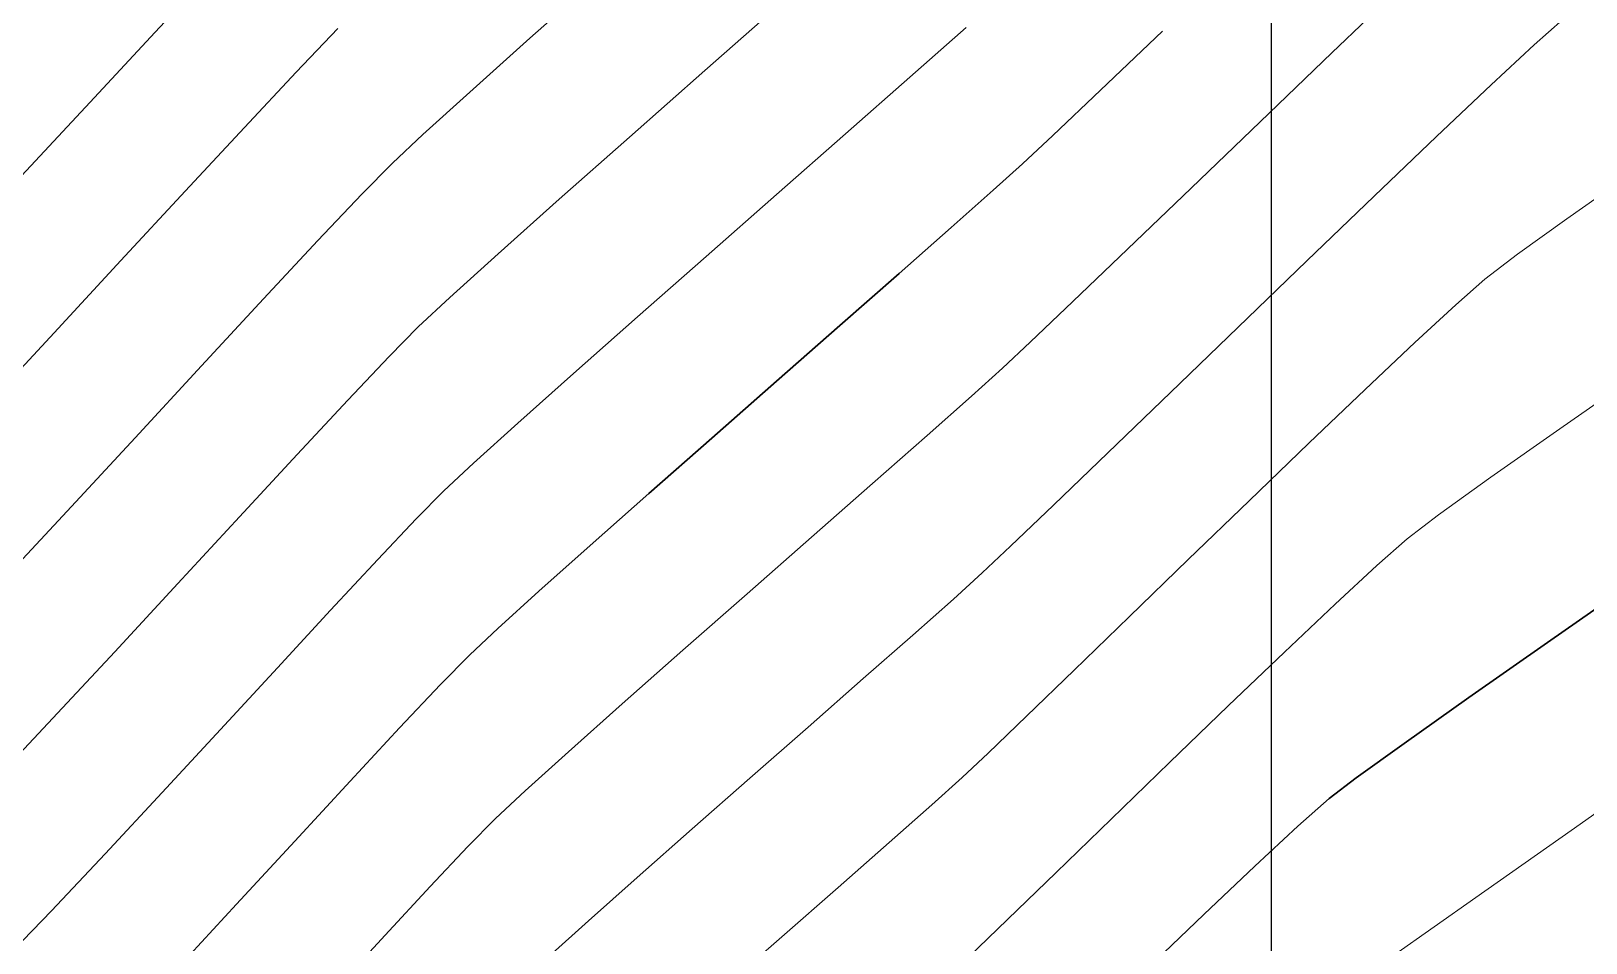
# Model space of a CAD drawing. Header units: millimetres. Extents: x 736950 to 740938, y 8500595 to 8502163.
# Drawn here: x 737878.11 to 737905.55, y 8501268.79 to 8501284.89 of the extents above; entities that cross this region are included whole.
import ezdxf

# ---------------------------------------------------------------- set-up
doc = ezdxf.new("R2010")
doc.units = ezdxf.units.MM
for name, color, linetype, lineweight in [('CONT-MJR', 80, 'Continuous', 30), ('CONT-MNR', 96, 'Continuous', 15), ('pista', 251, 'Continuous', 5)]:
    doc.layers.add(name, color=color, linetype=linetype, lineweight=lineweight)
doc.layers.add('Cuadricula Coordenadas', color=5, linetype='Continuous')

msp = doc.modelspace()

# ---------------------------------------------------------------- hatches: boundary and pattern name
at = {"layer": 'pista'}
h = msp.add_hatch(dxfattribs=at)
h.set_pattern_fill('HONEY', color=256, scale=3, angle=9.94991650582834, style=0)
h.set_pattern_definition([(9.94991650582834, (1479841.21072825, -18.49207214638591), (0.4979252195647159, 0.4170677100899267), [0.375, -0.75]), (129.9499165058283, (1479841.21072825, -18.49207214638591), (-0.6101538418184378, 0.222682034283025), [0.3749999999999999, -0.7499999999999998]), (69.94991650582834, (1479841.21072825, -18.49207214638591), (-0.112228622253722, 0.6397497443729518), [-0.75, 0.375])])
h.paths.add_polyline_path([(737744.7999806425, 8501250.923935566), (737743.4751223363, 8501250.754223157), (737756.465848178, 8501242.026572531), (737763.5739612179, 8501242.006896213), (737770.002546867, 8501243.455222024), (737769.8468594846, 8501244.342704736), (737763.4750639071, 8501242.907173423), (737756.7405500773, 8501242.925815564)])
h.paths.add_polyline_path([(737794.2809870465, 8501256.017245878), (737809.7820272583, 8501263.709828075), (737823.391616501, 8501273.483615467), (737837.0791595323, 8501280.557800073), (737851.5530432165, 8501285.77819753), (737870.8510758049, 8501293.050216693, -0.9976846880626209), (737871.0089264096, 8501292.63424804), (737865.2748787645, 8501289.581801567, 0.7845063948290762), (737866.1540430214, 8501286.121818589), (737883.2588851704, 8501291.348365877), (737897.4188924351, 8501296.516943583), (737903.2981396064, 8501301.44146652, -0.5512150924587264), (737904.1219025984, 8501301.177325813), (737906.855912117, 8501297.98174819, 0.5618964424650519), (737910.2738656431, 8501298.536066804), (737914.22079628, 8501308.558674501), (737925.6412323939, 8501300.72656757, 0.340189525830376), (737928.7023693406, 8501300.894137181), (737936.9171069289, 8501306.117412793, -0.358727273887905), (737938.1716059428, 8501305.962964654), (737943.1732157968, 8501301.051021611, 0.3417074120720416), (737946.0555081918, 8501300.709858142), (737955.8779356404, 8501307.072689936), (737971.8320576148, 8501314.464803053), (737988.5677626224, 8501323.411181662), (738023.1375471824, 8501336.282937778), (738044.4246208373, 8501357.728329657), (738061.4456776979, 8501362.208386911), (738078.9085143938, 8501363.070318012), (738112.0997810266, 8501372.051506756), (738118.6561313582, 8501373.365123207), (738128.3493353954, 8501376.976906104), (738155.2251721952, 8501366.826195797), (738176.6167526407, 8501363.543890122), (738193.8053773039, 8501353.328603027), (738204.7313956148, 8501340.877429372), (738207.705198212, 8501335.751671141), (738214.35685511, 8501331.742925933), (738229.9282901662, 8501313.374534177), (738233.5603594936, 8501308.186787868), (738234.53883727, 8501308.358438132), (738230.6417003467, 8501313.924784988), (738214.9478837823, 8501332.43754055), (738208.3676942562, 8501336.403214611), (738205.4657963786, 8501341.405035153), (738194.387784551, 8501354.029418997), (738176.9261677533, 8501364.406946706), (738155.4549153853, 8501367.70147717), (738128.3514754312, 8501377.93815071), (738118.4090486554, 8501374.233504975), (738111.8936108743, 8501372.928085677), (738078.7671659255, 8501363.964436961), (738061.3074614278, 8501363.102660457), (738043.958527311, 8501358.536303693), (738022.6381405202, 8501337.057350922), (737988.196920163, 8501324.233464561), (737971.4304040315, 8501315.270615296), (737955.4419368334, 8501307.862588815), (737945.5806043665, 8501301.47455489, -0.3391433520832071), (737943.8038299843, 8501301.693147572), (737938.8116631231, 8501306.59581691, 0.3560082385246841), (737936.4342009705, 8501306.876887502), (737928.158540546, 8501301.61487459, -0.3502196171718997), (737926.1502499409, 8501301.468794718), (737914.5128481541, 8501309.44969617, 0.4302069892023044), (737913.4330382891, 8501309.014522241), (737909.4507249827, 8501298.90206584, -0.5704007069138802), (737907.5397775185, 8501298.566836312), (737904.9064502402, 8501301.644734057, 0.4931454261128044), (737902.7202336333, 8501302.131411942), (737896.9620044216, 8501297.308254998), (737882.9728831241, 8501292.20205278), (737866.0373022418, 8501287.027224885, -0.7384715771871906), (737865.6977918843, 8501288.787355538), (737871.5108758068, 8501291.881875956, 0.9119586051647783), (737870.5337161538, 8501293.892406015), (737851.2416702455, 8501286.62264278), (737836.7183275839, 8501281.384406622), (737822.9200107896, 8501274.252970394), (737809.3164408724, 8501264.483505804), (737793.8201376351, 8501256.79327439), (737778.9884914039, 8501246.402265295), (737769.846859484, 8501244.34270474), (737770.0025468671, 8501243.455222024), (737779.3594973255, 8501245.563292695)])
h.paths.add_polyline_path([(738260.5182952256, 8501271.251537092), (738234.538837269, 8501308.358438132), (738233.56035949, 8501308.186787868), (738259.6897886079, 8501270.86568047), (738269.3749442189, 8501234.589470252), (738274.5057655985, 8501215.583008338), (738279.7983711922, 8501189.602392923), (738280.7089290785, 8501189.641305126), (738275.382018582, 8501215.790318219), (738270.2441657205, 8501234.822827347)])

# ---------------------------------------------------------------- linework, layer by layer
at = {"layer": 'CONT-MJR'}
for points, elevation in [([(737880.3015817426, 8501284.869629994), (737881.4230265426, 8501286.07349508)], 3610), ([(737879.0686933085, 8501283.543903656), (737880.3015817426, 8501284.869629994)], 3610), ([(737896.1401231482, 8501283.043979336), (737896.9860330048, 8501283.846077895)], 3605), ([(737889.0115221636, 8501276.72087866), (737890.1250356927, 8501277.702356642)], 3605), ([(737902.3413287908, 8501272.31041941), (737903.487253315, 8501273.11974455)], 3600), ([(737882.7640443762, 8501270.587889504), (737883.7399308663, 8501271.647174794)], 3605), ([(737898.8067697494, 8501269.288211197), (737899.7096538112, 8501270.146421574)], 3600)]:
    msp.add_lwpolyline(points, dxfattribs=dict(at, elevation=elevation))
at = {"layer": 'CONT-MJR', "extrusion": (0.6898256963940587, -0.7239754889458979, 0), "elevation": -5645700.826874814}
msp.add_lwpolyline([(6398623.380619195, 3605.000000000003), (6398624.888454352, 3605.000000000003)], dxfattribs=at)
at = {"layer": 'CONT-MJR', "extrusion": (-0.732024052997821, 0.681278787158857, 0), "elevation": 5251598.915597098}
msp.add_lwpolyline([(-6725843.498455848, 3610), (-6725845.392481314, 3610)], dxfattribs=at)
at = {"layer": 'CONT-MJR', "extrusion": (0.6835124241582853, -0.7299388782776708, 0), "elevation": -5701055.829530643}
msp.add_lwpolyline([(6349350.932299192, 3605), (6349351.662652956, 3605)], dxfattribs=at)
at = {"layer": 'CONT-MJR', "extrusion": (-0.6704175014354039, 0.7419840791884352, 0), "elevation": 5813118.171732958}
msp.add_lwpolyline([(-6246914.698687647, 3605), (-6246915.395167604, 3605)], dxfattribs=at)
at = {"layer": 'CONT-MJR', "extrusion": (0.6642280793746347, -0.7475299716869445, 0), "elevation": -5864832.512386186}
msp.add_lwpolyline([(6198387.968354016, 3605), (6198388.962695842, 3605)], dxfattribs=at)
at = {"layer": 'CONT-MJR', "extrusion": (0.661628881373436, -0.7498314632852745, 0), "elevation": -5886316.073654955}
msp.add_lwpolyline([(6177988.486721911, 3605.00000000001), (6177989.712326282, 3605.00000000001)], dxfattribs=at)
at = {"layer": 'CONT-MJR', "extrusion": (0.6604683737378341, -0.7508538654705726, 0), "elevation": -5895864.132482225}
msp.add_lwpolyline([(6168875.719280045, 3605.000000000003), (6168877.109518931, 3605.000000000003)], dxfattribs=at)
at = {"layer": 'CONT-MJR', "extrusion": (0.6601167633056213, -0.7511630041495059, 0), "elevation": -5898751.657514392}
msp.add_lwpolyline([(6166113.203493894, 3605.00000000001), (6166114.691731306, 3605.00000000001)], dxfattribs=at)
at = {"layer": 'CONT-MJR', "extrusion": (0.6603721400301201, -0.750938503921619, 0), "elevation": -5896654.678252998}
msp.add_lwpolyline([(6168117.055848435, 3605), (6168118.575446432, 3605)], dxfattribs=at)
at = {"layer": 'CONT-MJR', "extrusion": (-0.6628579474173377, 0.7487451779782452, 0), "elevation": 5876174.355817221}
msp.add_lwpolyline([(-6187628.294475161, 3605.000000000013), (-6187629.676888781, 3605.000000000013)], dxfattribs=at)
at = {"layer": 'CONT-MJR', "extrusion": (0.6657124027645893, -0.7462084137862541, 0), "elevation": -5852502.355489998}
msp.add_lwpolyline([(6210021.744973254, 3605.000000000013), (6210022.958857527, 3605.000000000013)], dxfattribs=at)
at = {"layer": 'CONT-MJR', "extrusion": (-0.573189041809879, 0.8194231643961948, 0), "elevation": 6543181.930056343}
msp.add_lwpolyline([(-5477493.500490036, 3600.000000000011), (-5477495.418305776, 3600.000000000011)], dxfattribs=at)
at = {"layer": 'CONT-MJR', "extrusion": (-0.6709903036658447, 0.7414661235595446, 0), "elevation": 5808292.347324689}
msp.add_lwpolyline([(-6251390.378533227, 3605.00000000001), (-6251391.357295278, 3605.00000000001)], dxfattribs=at)
at = {"layer": 'CONT-MJR', "extrusion": (0.6826783659599405, -0.7307189943133171, 0), "elevation": -5708303.591672967}
msp.add_lwpolyline([(6342822.965535293, 3605), (6342823.642676948, 3605)], dxfattribs=at)
at = {"layer": 'CONT-MJR', "extrusion": (0.5740031440816661, -0.8188530946295325, 0), "elevation": -6537734.880681457}
msp.add_lwpolyline([(5483992.053505626, 3600), (5483993.749781938, 3600)], dxfattribs=at)
at = {"layer": 'CONT-MJR', "extrusion": (0.7126053681655934, -0.70156509980299, 0), "elevation": -5438375.638383096}
msp.add_lwpolyline([(6575727.624520582, 3605.000000000013), (6575728.361380952, 3605.000000000013)], dxfattribs=at)
at = {"layer": 'CONT-MJR', "extrusion": (0.7274897098694135, -0.6861185918149402, 0), "elevation": -5296077.71420062}
msp.add_lwpolyline([(6690864.680755442, 3605), (6690865.730321394, 3605)], dxfattribs=at)
at = {"layer": 'CONT-MJR', "extrusion": (0.7332792745479562, -0.679927573730043, 0), "elevation": -5239174.151166325}
msp.add_lwpolyline([(6735513.80716148, 3605), (6735515.091274289, 3605)], dxfattribs=at)
at = {"layer": 'CONT-MJR', "extrusion": (0.5841816533744446, -0.8116229394618539, 0), "elevation": -6468758.611961942}
msp.add_lwpolyline([(5565184.743628465, 3600), (5565185.781392254, 3600)], dxfattribs=at)
at = {"layer": 'CONT-MJR', "extrusion": (0.6062479524713384, -0.795275688126017, 0), "elevation": -6313503.431557317}
msp.add_lwpolyline([(5740713.085383087, 3600.000000000003), (5740713.686490641, 3600.000000000003)], dxfattribs=at)
at = {"layer": 'CONT-MJR', "extrusion": (0.6621346891174282, -0.7493848500385946, 0), "elevation": -5882134.084935252}
msp.add_lwpolyline([(6181957.764182882, 3600.000000000013), (6181958.501625321, 3600.000000000013)], dxfattribs=at)
at = {"layer": 'CONT-MJR', "extrusion": (-0.6807185724830451, 0.7325450327977423, 0), "elevation": 5725261.181241669}
msp.add_lwpolyline([(-6327517.24537462, 3600), (-6327518.281116643, 3600)], dxfattribs=at)
at = {"layer": 'CONT-MJR', "extrusion": (0.7355252413897714, -0.677497320495453, 0), "elevation": -5216856.645960851}
msp.add_lwpolyline([(6752811.178706639, 3605), (6752812.696757035, 3605)], dxfattribs=at)
at = {"layer": 'CONT-MJR', "extrusion": (-0.733794613233879, 0.6793713753087791, 0), "elevation": 5234065.489840266}
msp.add_lwpolyline([(-6739479.955829706, 3605), (-6739481.473216943, 3605)], dxfattribs=at)
at = {"layer": 'CONT-MJR', "extrusion": (0.6933222526012235, -0.7206276806007146, 0), "elevation": -5614648.306424369}
msp.add_lwpolyline([(6425868.111513657, 3600.00000000001), (6425869.478512713, 3600.00000000001)], dxfattribs=at)
at = {"layer": 'CONT-MNR', "extrusion": (-0.6643798338815884, 0.7473951005535648, 0), "elevation": 5863581.391630289}
msp.add_lwpolyline([(-6199575.220441489, 3608.000000000013), (-6199576.864354668, 3608.000000000013)], dxfattribs=at)
at = {"layer": 'CONT-MNR'}
for points, elevation in [([(737901.0692808214, 8501284.500765523), (737902.3243659312, 8501285.70577921)], 3604), ([(737882.7895090729, 8501284.162170298), (737883.5231385225, 8501284.93368393)], 3609), ([(737885.0250780713, 8501283.058525307), (737885.8545459731, 8501283.810328463)], 3608), ([(737883.170744679, 8501281.188473815), (737883.9471025106, 8501282.008478083)], 3608), ([(737886.3524061968, 8501280.954962542), (737887.4302842966, 8501281.916815804)], 3607), ([(737900.6236238453, 8501280.828944169), (737901.8129058601, 8501281.972107852)], 3603), ([(737899.4061321097, 8501279.654811868), (737900.6236238453, 8501280.828944169)], 3603), ([(737903.7699797521, 8501280.507711055), (737904.3414585693, 8501280.947230753)], 3602), ([(737881.1177771332, 8501278.97711578), (737882.2103163019, 8501280.157669643)], 3608), ([(737895.7420827425, 8501279.392632157), (737896.4975120818, 8501280.111872507)], 3604), ([(737902.5330492064, 8501279.38741173), (737903.2541378719, 8501280.053461412)], 3602), ([(737898.217604249, 8501278.506880363), (737899.4061321097, 8501279.654811868)], 3603), ([(737901.6535880258, 8501278.55711641), (737902.5330492064, 8501279.38741173)], 3602), ([(737879.9450869276, 8501277.707862442), (737881.1177771332, 8501278.97711578)], 3608), ([(737893.9222001727, 8501277.744514376), (737894.7057945435, 8501278.439776791)], 3604), ([(737903.8722371215, 8501277.008899778), (737905.0906092178, 8501277.86464471)], 3601), ([(737878.7442054395, 8501276.410959842), (737879.9450869276, 8501277.707862442)], 3608), ([(737892.9610556224, 8501276.897604086), (737893.9222001727, 8501277.744514376)], 3604), ([(737896.1561345378, 8501276.518297365), (737897.1152138595, 8501277.44231906)], 3603), ([(737902.9489904557, 8501276.346481996), (737903.8722371215, 8501277.008899778)], 3601), ([(737895.3975398791, 8501275.791984692), (737896.1561345378, 8501276.518297365)], 3603), ([(737897.4895035543, 8501274.544566758), (737898.5337120944, 8501275.556300625)], 3602), ([(737900.2312507693, 8501273.924109695), (737901.1231095996, 8501274.768801631)], 3601), ([(737882.4573418767, 8501273.647232397), (737883.396497577, 8501274.664144604)], 3606), ([(737878.49148616, 8501272.753770743), (737879.5844015479, 8501273.927768758)], 3607), ([(737888.5416201467, 8501273.00807162), (737889.6126431553, 8501273.954279687)], 3604), ([(737895.6759572506, 8501272.789232517), (737896.5212938498, 8501273.606359255)], 3602), ([(737886.8274392043, 8501271.472381825), (737887.5932080878, 8501272.163862541)], 3604), ([(737894.5414004492, 8501271.708438938), (737895.0003680272, 8501272.140740944)], 3602), ([(737905.2894984956, 8501270.77481967), (737907.1280718755, 8501272.069941299)], 3599), ([(737889.7745992722, 8501270.800138293), (737890.7972317637, 8501271.699480135)], 3603), ([(737894.0044479822, 8501271.224085424), (737894.5414004492, 8501271.708438938)], 3602), ([(737879.4154872478, 8501270.359812822), (737880.4244303362, 8501271.444516307)], 3606), ([(737888.8069063392, 8501269.945480041), (737889.7745992722, 8501270.800138293)], 3603), ([(737878.4680944484, 8501269.353612639), (737879.4154872478, 8501270.359812822)], 3606), ([(737887.9466639399, 8501269.179673748), (737888.8069063392, 8501269.945480041)], 3603), ([(737902.1392587095, 8501268.555584554), (737903.6062194806, 8501269.590000153)], 3599), ([(737887.2463830493, 8501268.546887776), (737887.9466639399, 8501269.179673748)], 3603)]:
    msp.add_lwpolyline(points, dxfattribs=dict(at, elevation=elevation))
at = {"layer": 'CONT-MNR', "extrusion": (0.660897047630556, -0.7504765768717998, 0), "elevation": -5892345.334888759}
msp.add_lwpolyline([(6172242.786268865, 3607.000000000004), (6172244.60217644, 3607.000000000004)], dxfattribs=at)
at = {"layer": 'CONT-MNR', "extrusion": (-0.6617282597208239, 0.7497437630863294, 0), "elevation": 5885499.651353576}
msp.add_lwpolyline([(-6178771.053724254, 3606.000000000013), (-6178772.381835845, 3606.000000000013)], dxfattribs=at)
at = {"layer": 'CONT-MNR', "extrusion": (0.663507608740891, -0.7481695350272856, 0), "elevation": -5870796.836301371}
msp.add_lwpolyline([(6192744.81664982, 3603), (6192745.491239132, 3603)], dxfattribs=at)
at = {"layer": 'CONT-MNR', "extrusion": (0.6669205034113806, -0.745128876188214, 0), "elevation": -5842440.846173172}
msp.add_lwpolyline([(6219500.535980304, 3608), (6219501.958288327, 3608)], dxfattribs=at)
at = {"layer": 'CONT-MNR', "extrusion": (-0.6804670732196271, 0.7327786584391734, 0), "elevation": 5727440.145977063}
msp.add_lwpolyline([(-6325564.01300368, 3603.00000000001), (-6325565.052350648, 3603.00000000001)], dxfattribs=at)
at = {"layer": 'CONT-MNR', "extrusion": (0.6929012855557258, -0.7210324600704343, 0), "elevation": -5618409.477827992}
msp.add_lwpolyline([(6422599.827880166, 3604), (6422601.582727551, 3604)], dxfattribs=at)
at = {"layer": 'CONT-MNR', "extrusion": (-0.7301585064202063, 0.6832778025826783, 0), "elevation": 5269967.365957526}
msp.add_lwpolyline([(-6711462.542031699, 3609.000000000003), (-6711463.877483352, 3609.000000000003)], dxfattribs=at)
at = {"layer": 'CONT-MNR', "extrusion": (0.6617262986587837, -0.74974549392667, 0), "elevation": -5885518.294961523}
msp.add_lwpolyline([(6178751.247458484, 3607.000000000013), (6178753.026129682, 3607.000000000013)], dxfattribs=at)
at = {"layer": 'CONT-MNR', "extrusion": (-0.6606264576028535, 0.7507147817347846, 0), "elevation": 5894567.56947658}
msp.add_lwpolyline([(-6170119.317508878, 3606.000000000003), (-6170120.829392132, 3606.000000000003)], dxfattribs=at)
at = {"layer": 'CONT-MNR', "extrusion": (0.6873357603073595, -0.7263398327248094, 0), "elevation": -5667633.42951954}
msp.add_lwpolyline([(6379204.114201837, 3603.000000000003), (6379205.437744537, 3603.000000000003)], dxfattribs=at)
at = {"layer": 'CONT-MNR', "extrusion": (-0.6928984880318763, 0.7210351484380909, 0), "elevation": 5618434.396695316}
msp.add_lwpolyline([(-6422576.33645474, 3604.000000000003), (-6422578.029083395, 3604.000000000003)], dxfattribs=at)
at = {"layer": 'CONT-MNR', "extrusion": (-0.7326767873529332, 0.6805767592815559, 0), "elevation": 5245146.838092611}
msp.add_lwpolyline([(-6730876.572630514, 3609.00000000001), (-6730878.11048448, 3609.00000000001)], dxfattribs=at)
at = {"layer": 'CONT-MNR', "extrusion": (-0.6823823766748314, 0.7309954117527746, 0), "elevation": 5710879.172668052}
msp.add_lwpolyline([(-6340515.570493896, 3608), (-6340516.30599513, 3608)], dxfattribs=at)
at = {"layer": 'CONT-MNR', "extrusion": (0.6632188715180496, -0.7484254996072254, 0), "elevation": -5873195.29707424}
msp.add_lwpolyline([(6190464.367991795, 3607.000000000003), (6190466.022903406, 3607.000000000003)], dxfattribs=at)
at = {"layer": 'CONT-MNR', "extrusion": (0.6602968849332892, -0.7510046762486868, 0), "elevation": -5897275.233996752}
msp.add_lwpolyline([(6167529.81660217, 3606.000000000013), (6167531.437934466, 3606.000000000013)], dxfattribs=at)
at = {"layer": 'CONT-MNR', "extrusion": (0.6909225108902608, -0.7229288235677821, 0), "elevation": -5635988.801550532}
msp.add_lwpolyline([(6407177.575467432, 3603), (6407179.102448598, 3603)], dxfattribs=at)
at = {"layer": 'CONT-MNR', "extrusion": (0.7121727471652564, -0.7020042579607989, 0), "elevation": -5442435.33038001}
msp.add_lwpolyline([(6572379.035151286, 3608.000000000003), (6572379.804843957, 3608.000000000003)], dxfattribs=at)
at = {"layer": 'CONT-MNR', "extrusion": (-0.5727220183311005, 0.819749650636553, 0), "elevation": 6546308.036086794}
msp.add_lwpolyline([(-5473768.683117085, 3602), (-5473770.031898396, 3602)], dxfattribs=at)
at = {"layer": 'CONT-MNR', "extrusion": (0.7336351492256981, -0.6795435731581808, 0), "elevation": -5235656.274582479}
msp.add_lwpolyline([(6738259.837194875, 3609), (6738261.508992077, 3609)], dxfattribs=at)
at = {"layer": 'CONT-MNR', "extrusion": (-0.6605428617899747, 0.7507883375081893, 0), "elevation": 5895254.573181165}
msp.add_lwpolyline([(-6169459.644303129, 3606.000000000011), (-6169461.300759953, 3606.000000000011)], dxfattribs=at)
at = {"layer": 'CONT-MNR', "extrusion": (-0.6925224841542768, 0.7213962911886849, 0), "elevation": 5621782.025829512}
msp.add_lwpolyline([(-6419644.754883518, 3604.000000000011), (-6419646.308140184, 3604.000000000011)], dxfattribs=at)
at = {"layer": 'CONT-MNR', "extrusion": (0.5829046818872702, -0.8125405416555536, 0), "elevation": -6477507.530207773}
msp.add_lwpolyline([(5555013.659478583, 3602), (5555014.734067712, 3602)], dxfattribs=at)
at = {"layer": 'CONT-MNR', "extrusion": (-0.7316411269151708, 0.6816900038920177, 0), "elevation": 5255372.731882482}
msp.add_lwpolyline([(-6722893.121601375, 3608.00000000001), (-6722894.530494525, 3608.00000000001)], dxfattribs=at)
at = {"layer": 'CONT-MNR', "extrusion": (-0.7335130865445446, 0.6796753282765938, 0), "elevation": 5236866.429419271}
msp.add_lwpolyline([(-6737317.630220984, 3609.000000000013), (-6737319.367489564, 3609.000000000013)], dxfattribs=at)
at = {"layer": 'CONT-MNR', "extrusion": (-0.6706676120836942, 0.7417580158663306, 0), "elevation": 5811016.815517831}
msp.add_lwpolyline([(-6248865.766530718, 3607.000000000003), (-6248866.914412981, 3607.000000000003)], dxfattribs=at)
at = {"layer": 'CONT-MNR', "extrusion": (0.6613603056448552, -0.7500683609627484, 0), "elevation": -5888530.66665543}
msp.add_lwpolyline([(6175876.083373408, 3606), (6175877.700631455, 3606)], dxfattribs=at)
at = {"layer": 'CONT-MNR', "extrusion": (0.6915906283644603, -0.7222896944844576, 0), "elevation": -5630064.712348873}
msp.add_lwpolyline([(6412380.690221352, 3604), (6412382.026954336, 3604)], dxfattribs=at)
at = {"layer": 'CONT-MNR', "extrusion": (0.6608810429732467, -0.7504906708538046, 0), "elevation": -5892465.098230334}
msp.add_lwpolyline([(6172124.336562376, 3602), (6172125.02390187, 3602)], dxfattribs=at)
at = {"layer": 'CONT-MNR', "extrusion": (0.6819975962352927, -0.7313544138988175, 0), "elevation": -5714212.649226069}
msp.add_lwpolyline([(6337507.7045063, 3607.00000000001), (6337508.469246831, 3607.00000000001)], dxfattribs=at)
at = {"layer": 'CONT-MNR', "extrusion": (0.6629131081453579, -0.7486963410148745, 0), "elevation": -5875720.945543792}
msp.add_lwpolyline([(6188062.990059069, 3606.00000000001), (6188064.493799586, 3606.00000000001)], dxfattribs=at)
at = {"layer": 'CONT-MNR', "extrusion": (-0.7324180136845138, 0.6808552366182048, 0), "elevation": 5247705.190820128}
msp.add_lwpolyline([(-6728877.004443785, 3609.000000000013), (-6728878.738713055, 3609.000000000013)], dxfattribs=at)
at = {"layer": 'CONT-MNR', "extrusion": (0.7119648203102915, -0.7022151341579974, 0), "elevation": -5444379.119566274}
msp.add_lwpolyline([(6570765.289119236, 3607.000000000003), (6570766.021377007, 3607.000000000003)], dxfattribs=at)
at = {"layer": 'CONT-MNR', "extrusion": (0.7261924670684058, -0.6874914550546082, 0), "elevation": -5308710.654525694}
msp.add_lwpolyline([(6680853.052500891, 3607.000000000003), (6680854.112221638, 3607.000000000003)], dxfattribs=at)
at = {"layer": 'CONT-MNR', "extrusion": (0.6842072727647059, -0.7292876030043863, 0), "elevation": -5695004.03744817}
msp.add_lwpolyline([(6354774.732986979, 3604), (6354775.405254312, 3604)], dxfattribs=at)
at = {"layer": 'CONT-MNR', "extrusion": (0.6700714055351674, -0.7422966465531993, 0), "elevation": -5816028.334612619}
msp.add_lwpolyline([(6244200.358607701, 3604), (6244201.094178806, 3604)], dxfattribs=at)
at = {"layer": 'CONT-MNR', "extrusion": (0.5717463722485299, -0.8204304271665244, 0), "elevation": -6552812.471332239}
msp.add_lwpolyline([(5465974.567284215, 3601.000000000013), (5465976.321085621, 3601.000000000013)], dxfattribs=at)
at = {"layer": 'CONT-MNR', "extrusion": (0.6656491336818163, -0.7462648530037091, 0), "elevation": -5853031.308411207}
msp.add_lwpolyline([(6209527.225093296, 3606.00000000001), (6209528.541008489, 3606.00000000001)], dxfattribs=at)
at = {"layer": 'CONT-MNR', "extrusion": (0.7318638315938303, -0.6814509021234014, 0), "elevation": -5253173.425098838}
msp.add_lwpolyline([(6724608.36108734, 3607), (6724609.675544035, 3607)], dxfattribs=at)
at = {"layer": 'CONT-MNR', "extrusion": (0.6946567762325643, -0.7193413398618081, 0), "elevation": -5602735.074648992}
msp.add_lwpolyline([(6436269.881478085, 3603.00000000001), (6436271.413977788, 3603.00000000001)], dxfattribs=at)
at = {"layer": 'CONT-MNR', "extrusion": (0.690884380343686, -0.7229652640321809, 0), "elevation": -5636324.369963039}
msp.add_lwpolyline([(6406876.461191022, 3602), (6406877.831878485, 3602)], dxfattribs=at)
at = {"layer": 'CONT-MNR', "extrusion": (0.6707617069932384, -0.7416729282045537, 0), "elevation": -5810221.579430728}
msp.add_lwpolyline([(6249601.257883641, 3606), (6249602.311694241, 3606)], dxfattribs=at)
at = {"layer": 'CONT-MNR', "extrusion": (0.6935126584958679, -0.7204444409571038, 0), "elevation": -5612954.745005721}
msp.add_lwpolyline([(6427358.60119826, 3602.000000000003), (6427360.06638189, 3602.000000000003)], dxfattribs=at)
at = {"layer": 'CONT-MNR', "extrusion": (-0.7342657315240826, 0.6788621623786408, 0), "elevation": 5229393.509731173}
msp.add_lwpolyline([(-6743115.895886292, 3607.00000000001), (-6743117.392167521, 3607.00000000001)], dxfattribs=at)
at = {"layer": 'CONT-MNR', "extrusion": (0.68234973587896, -0.731025880489818, 0), "elevation": -5711157.431446096}
msp.add_lwpolyline([(6340257.28021108, 3606.000000000003), (6340257.997736474, 3606.000000000003)], dxfattribs=at)
at = {"layer": 'CONT-MNR', "extrusion": (-0.7117423227424208, 0.7024406494624467, 0), "elevation": 5446458.110339941}
msp.add_lwpolyline([(-6569038.477315931, 3606.000000000003), (-6569039.171625017, 3606.000000000003)], dxfattribs=at)
at = {"layer": 'CONT-MNR', "extrusion": (0.6600805226220374, -0.7511948506579489, 0), "elevation": -5899046.658124862}
msp.add_lwpolyline([(6165827.254277846, 3604.000000000013), (6165828.690206893, 3604.000000000013)], dxfattribs=at)
at = {"layer": 'CONT-MNR', "extrusion": (-0.7316775014858562, 0.6816509618708207, 0), "elevation": 5255013.966700744}
msp.add_lwpolyline([(-6723166.712687476, 3608.00000000001), (-6723168.439543421, 3608.00000000001)], dxfattribs=at)
at = {"layer": 'CONT-MNR', "extrusion": (0.6950742054609872, -0.7189380007363483, 0), "elevation": -5598995.815124799}
msp.add_lwpolyline([(6439520.649273829, 3602), (6439522.142216342, 3602)], dxfattribs=at)
at = {"layer": 'CONT-MNR', "extrusion": (0.7348588246597585, -0.6782201027835127, 0), "elevation": -5223497.551081179}
msp.add_lwpolyline([(6747682.575284164, 3607.000000000013), (6747684.180429744, 3607.000000000013)], dxfattribs=at)
at = {"layer": 'CONT-MNR', "extrusion": (-0.7262187902338129, 0.6874636490108677, 0), "elevation": 5308452.524824791}
msp.add_lwpolyline([(-6681054.63434816, 3606.00000000001), (-6681055.62436253, 3606.00000000001)], dxfattribs=at)
at = {"layer": 'CONT-MNR', "extrusion": (-0.606984958307847, 0.7947133196241406, 0), "elevation": 6308181.55562669}
msp.add_lwpolyline([(-5746567.474413304, 3601.00000000001), (-5746568.170885514, 3601.00000000001)], dxfattribs=at)
at = {"layer": 'CONT-MNR', "extrusion": (0.659959610178398, -0.7513010800825306, 0), "elevation": -5900038.964087852}
msp.add_lwpolyline([(6164876.217817865, 3604), (6164877.730058774, 3604)], dxfattribs=at)
at = {"layer": 'CONT-MNR', "extrusion": (0.6614512603984012, -0.7499881533180153, 0), "elevation": -5887769.761337078}
msp.add_lwpolyline([(6176597.01870439, 3601.000000000013), (6176597.72967436, 3601.000000000013)], dxfattribs=at)
at = {"layer": 'CONT-MNR', "extrusion": (-0.685337480805882, 0.7282256088621489, 0), "elevation": 5685139.366874868}
msp.add_lwpolyline([(-6363596.572178603, 3603), (-6363597.260064879, 3603)], dxfattribs=at)
at = {"layer": 'CONT-MNR', "extrusion": (0.7321119054713439, -0.6811843787603458, 0), "elevation": -5250722.281340906}
msp.add_lwpolyline([(6726519.036342943, 3606.000000000013), (6726520.25639512, 3606.000000000013)], dxfattribs=at)
at = {"layer": 'CONT-MNR', "extrusion": (-0.6701989565510488, 0.7421814863211595, 0), "elevation": 5814952.763283531}
msp.add_lwpolyline([(-6245197.093583084, 3603), (-6245197.780296065, 3603)], dxfattribs=at)
at = {"layer": 'CONT-MNR', "extrusion": (0.6795401227515097, -0.7336383452157224, 0), "elevation": -5735427.733831431}
msp.add_lwpolyline([(6318309.858826729, 3601.00000000001), (6318310.866361385, 3601.00000000001)], dxfattribs=at)
at = {"layer": 'CONT-MNR', "extrusion": (-0.734086659694905, 0.6790557974555381, 0), "elevation": 5231171.787038596}
msp.add_lwpolyline([(-6741733.190399112, 3607.000000000011), (-6741734.831438866, 3607.000000000011)], dxfattribs=at)
at = {"layer": 'CONT-MNR', "extrusion": (0.6605936154221109, -0.7507436814676126, 0), "elevation": -5894832.538602298}
msp.add_lwpolyline([(6169853.261463877, 3604), (6169854.771435602, 3604)], dxfattribs=at)
at = {"layer": 'CONT-MNR', "extrusion": (0.6636699914738395, -0.7480254958336071, 0), "elevation": -5869451.98111813}
msp.add_lwpolyline([(6194003.869825663, 3603), (6194004.828724766, 3603)], dxfattribs=at)
at = {"layer": 'CONT-MNR', "extrusion": (-0.6958925329238766, 0.7181459340696649, 0), "elevation": 5591658.395581766}
msp.add_lwpolyline([(-6445890.209539575, 3602.00000000001), (-6445891.557747033, 3602.00000000001)], dxfattribs=at)
at = {"layer": 'CONT-MNR', "extrusion": (-0.6609591042224255, 0.7504219230176374, 0), "elevation": 5891825.012309214}
msp.add_lwpolyline([(-6172725.019833715, 3603.000000000013), (-6172726.182360146, 3603.000000000013)], dxfattribs=at)
at = {"layer": 'CONT-MNR', "extrusion": (-0.6920472389647869, 0.7218522141278054, 0), "elevation": 5626001.587356987}
msp.add_lwpolyline([(-6415936.68932811, 3601), (-6415938.06259724, 3601)], dxfattribs=at)
at = {"layer": 'CONT-MNR', "extrusion": (0.7352686261901424, -0.6777758090552218, 0), "elevation": -5219415.803553206}
msp.add_lwpolyline([(6750837.192447256, 3606), (6750838.674979569, 3606)], dxfattribs=at)
at = {"layer": 'CONT-MNR', "extrusion": (0.6598556051337945, -0.7513924276791148, 0), "elevation": -5900889.8018556}
msp.add_lwpolyline([(6164058.70316018, 3603), (6164060.000722744, 3603)], dxfattribs=at)
at = {"layer": 'CONT-MNR', "extrusion": (0.6648811304631455, -0.7469491832474616, 0), "elevation": -5859410.76223459}
msp.add_lwpolyline([(6203499.981759023, 3604.00000000001), (6203501.251473319, 3604.00000000001)], dxfattribs=at)
at = {"layer": 'CONT-MNR', "extrusion": (0.6945870910376011, -0.7194086272515249, 0), "elevation": -5603353.83337255}
msp.add_lwpolyline([(6435724.102082033, 3601.00000000001), (6435725.544213269, 3601.00000000001)], dxfattribs=at)
at = {"layer": 'CONT-MNR', "extrusion": (0.7279541000366155, -0.6856258660814084, 0), "elevation": -5291550.821392165}
msp.add_lwpolyline([(6694443.442438963, 3607.00000000001), (6694444.936425029, 3607.00000000001)], dxfattribs=at)
at = {"layer": 'CONT-MNR', "extrusion": (-0.7344679821629344, 0.6786433401850397, 0), "elevation": 5227381.702517368}
msp.add_lwpolyline([(-6744669.319565825, 3606.000000000003), (-6744670.834480863, 3606.000000000003)], dxfattribs=at)
at = {"layer": 'CONT-MNR', "extrusion": (0.6597197998465792, -0.7515116670354421, 0), "elevation": -5902003.697739179}
msp.add_lwpolyline([(6162990.807140179, 3603.000000000004), (6162992.171139066, 3603.000000000004)], dxfattribs=at)
at = {"layer": 'CONT-MNR', "extrusion": (0.6924906593601958, -0.7214268408500486, 0), "elevation": -5622060.508357824}
msp.add_lwpolyline([(6419388.809136715, 3602), (6419389.745599267, 3602)], dxfattribs=at)
at = {"layer": 'CONT-MNR', "extrusion": (0.6959521220857169, -0.718088186620827, 0), "elevation": -5591121.154491313}
msp.add_lwpolyline([(6446352.816566943, 3601.00000000001), (6446354.251504504, 3601.00000000001)], dxfattribs=at)
at = {"layer": 'CONT-MNR', "extrusion": (0.6821706206645145, -0.7311930280727457, 0), "elevation": -5712705.715304942}
msp.add_lwpolyline([(6338854.625085257, 3604), (6338855.340482505, 3604)], dxfattribs=at)
at = {"layer": 'CONT-MNR', "extrusion": (0.66301103635439, -0.7486096216802706, 0), "elevation": -5874901.566255214}
msp.add_lwpolyline([(6188830.193401692, 3602), (6188831.196120575, 3602)], dxfattribs=at)
at = {"layer": 'CONT-MNR', "extrusion": (0.7123507488434314, -0.7018236321343152, 0), "elevation": -5440759.018538798}
msp.add_lwpolyline([(6573752.106093586, 3604), (6573752.798047037, 3604)], dxfattribs=at)
at = {"layer": 'CONT-MNR', "extrusion": (0.6963602671640017, -0.7176923981172437, 0), "elevation": -5587455.280075132}
msp.add_lwpolyline([(6449529.165580464, 3601), (6449530.517256375, 3601)], dxfattribs=at)
at = {"layer": 'CONT-MNR', "extrusion": (0.5755875738698177, -0.8177401450379314, 0), "elevation": -6527101.281079617}
msp.add_lwpolyline([(5496638.540095376, 3599), (5496640.598547593, 3599)], dxfattribs=at)
at = {"layer": 'CONT-MNR', "extrusion": (0.7275713003975797, -0.6860320712895097, 0), "elevation": -5295279.659170141}
msp.add_lwpolyline([(6691492.795132516, 3604), (6691493.763081606, 3604)], dxfattribs=at)
at = {"layer": 'CONT-MNR', "extrusion": (-0.6603315011734674, 0.7509742396101181, 0), "elevation": 5896981.033979482}
msp.add_lwpolyline([(-6167794.373742067, 3602.000000000003), (-6167795.575473837, 3602.000000000003)], dxfattribs=at)
at = {"layer": 'CONT-MNR', "extrusion": (0.6956910369962641, -0.7183411313874924, 0), "elevation": -5593464.159183376}
msp.add_lwpolyline([(6444317.36468395, 3601), (6444318.55702707, 3601)], dxfattribs=at)
at = {"layer": 'CONT-MNR', "extrusion": (-0.7336457840807504, 0.6795320915898976, 0), "elevation": 5235539.30680035}
msp.add_lwpolyline([(-6738336.206247022, 3604.000000000003), (-6738337.381215039, 3604.000000000003)], dxfattribs=at)
at = {"layer": 'CONT-MNR', "extrusion": (0.6594323115184348, -0.7517639433528678, 0), "elevation": -5904358.023700447}
msp.add_lwpolyline([(6160731.516135492, 3602), (6160732.836265671, 3602)], dxfattribs=at)
at = {"layer": 'CONT-MNR', "extrusion": (-0.7208224484239203, 0.6931197572195911, 0), "elevation": 5360518.386423212}
msp.add_lwpolyline([(-6639342.717976221, 3606), (-6639343.934845493, 3606)], dxfattribs=at)
at = {"layer": 'CONT-MNR', "extrusion": (0.6932414498934931, -0.7207054128765563, 0), "elevation": -5615371.091514204}
msp.add_lwpolyline([(6425236.4006477, 3601), (6425237.357594093, 3601)], dxfattribs=at)
at = {"layer": 'CONT-MNR', "extrusion": (-0.735973207868301, 0.6770106626191664, 0), "elevation": 5212386.591441238}
msp.add_lwpolyline([(-6756260.425970912, 3604.000000000013), (-6756261.738774977, 3604.000000000013)], dxfattribs=at)
at = {"layer": 'CONT-MNR', "extrusion": (0.6596918768385208, -0.751536178525871, 0), "elevation": -5902230.202654516}
msp.add_lwpolyline([(6162768.727114358, 3602), (6162770.085019706, 3602)], dxfattribs=at)
at = {"layer": 'Cuadricula Coordenadas', "color": 8}
msp.add_line((737900, 8500595.507225098), (737900, 8502130.641312933), dxfattribs=at)

doc.saveas('drawing.dxf')
